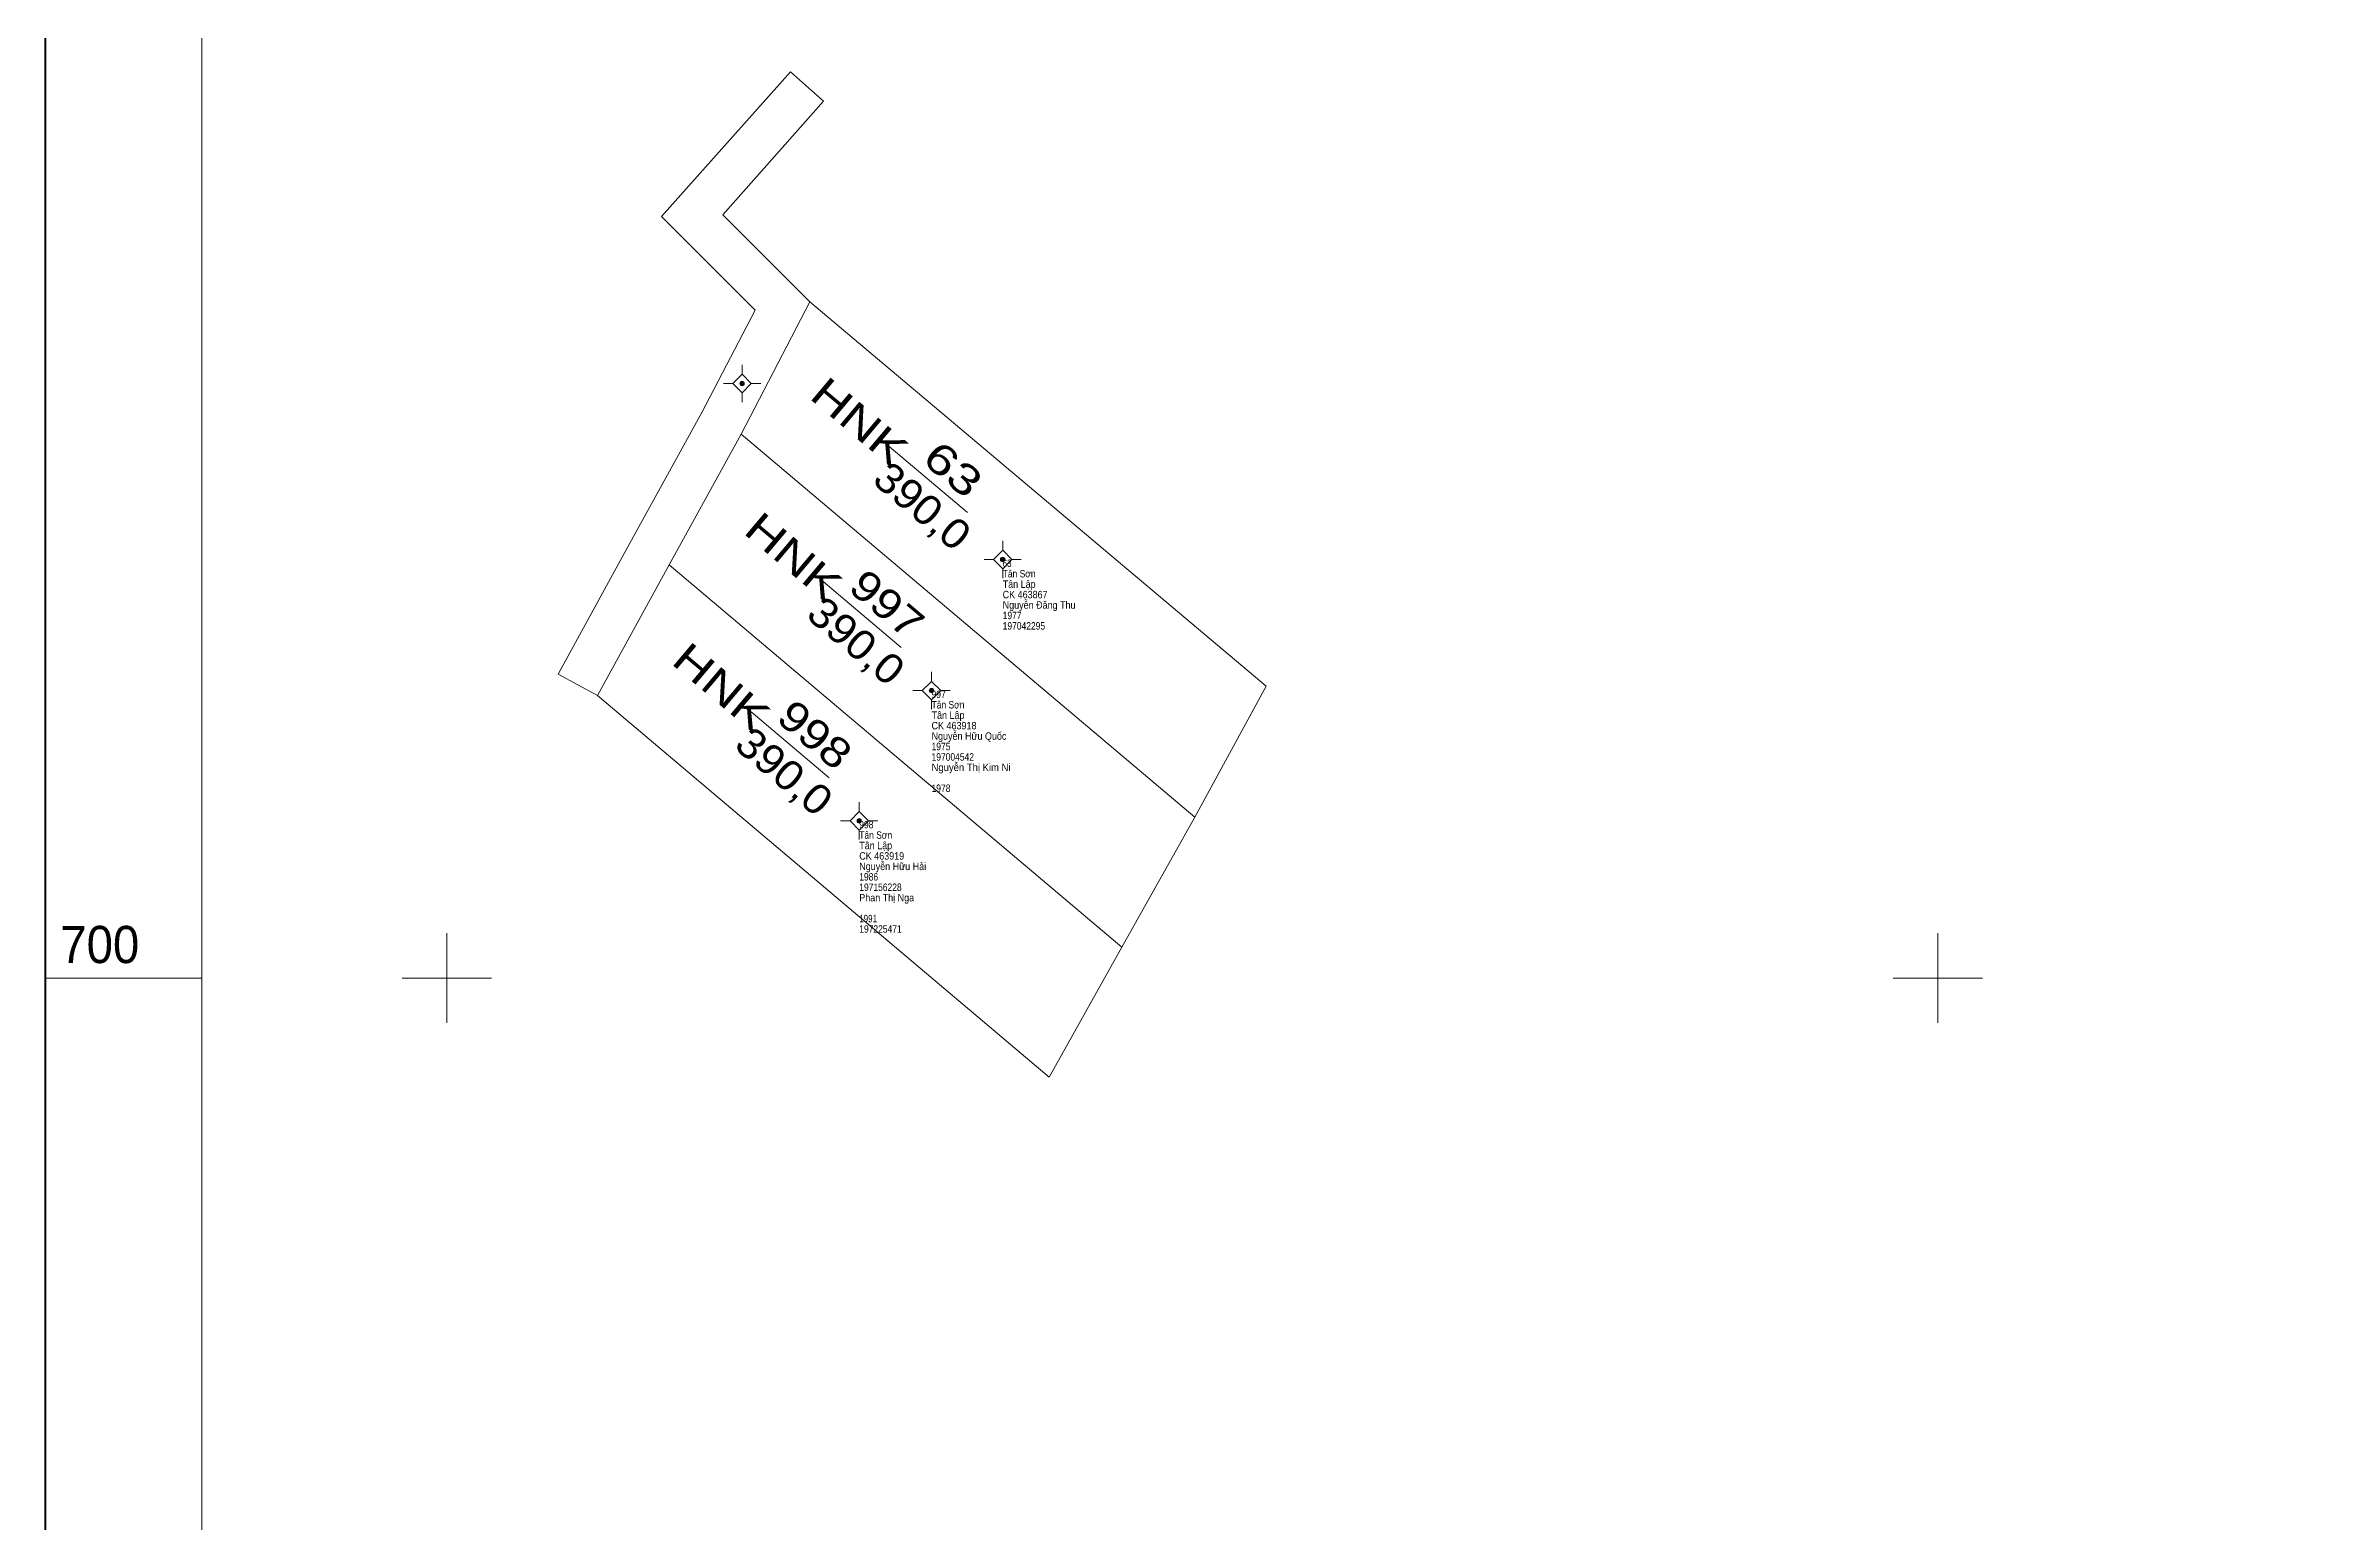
# Model space of a CAD drawing. Header units: metres. Extents: x 547873 to 548420, y 1837499 to 1838035.
# Drawn here: x 547873.1 to 548025.3, y 1837663.5 to 1837762.6 of the extents above; entities that cross this region are included whole.
import ezdxf
from ezdxf.enums import TextEntityAlignment as Align

# ---------------------------------------------------------------- set-up
doc = ezdxf.new("R2010")
doc.units = ezdxf.units.M
doc.header["$LTSCALE"] = 0.2
for name, color, linetype, lineweight in [('10', 7, 'Continuous', 13), ('11', 7, 'Continuous', 13), ('13', 7, 'Continuous', 13), ('23', 7, 'Continuous', 13), ('63', 7, 'Continuous', 13)]:
    doc.layers.add(name, color=color, linetype=linetype, lineweight=lineweight)
for name, color, linetype in [('15', 7, 'Continuous'), ('2', 7, 'Continuous'), ('4', 7, 'Continuous')]:
    doc.layers.add(name, color=color, linetype=linetype)

msp = doc.modelspace()

# ---------------------------------------------------------------- hatches: boundary and pattern name
at = {"layer": '11'}
for points in [[(547919.9498, 1837739.87, 1), (547919.6497, 1837739.87, 1)], [(547937.4298, 1837728.07, 1), (547937.1297, 1837728.07, 1)], [(547932.6597, 1837719.28, 1), (547932.3597, 1837719.28, 1)], [(547927.8098, 1837710.54, 1), (547927.5097, 1837710.54, 1)]]:
    msp.add_hatch(color=256, dxfattribs=at).paths.add_polyline_path(points)

# ---------------------------------------------------------------- linework, layer by layer
at = {"layer": '10'}
for p, q in [((547924.35, 1837745.35), (547954.95, 1837719.58)), ((547919.73, 1837736.48), (547950.17, 1837710.79)), ((547914.91, 1837727.72), (547945.28, 1837702.07)), ((547950.17, 1837710.79), (547954.95, 1837719.58)), ((547945.28, 1837702.07), (547950.17, 1837710.79))]:
    msp.add_line(p, q, dxfattribs=at)
msp.add_lwpolyline([(547910.1, 1837718.95), (547940.39, 1837693.35), (547945.28, 1837702.07)], dxfattribs=at)
at = {"layer": '11'}
for p, q in [((547919.18, 1837739.87), (547918.55, 1837739.87)), ((547919.8, 1837741.12), (547919.8, 1837740.5)), ((547921.05, 1837739.87), (547920.42, 1837739.87)), ((547919.8, 1837739.24), (547919.8, 1837738.62)), ((547937.28, 1837729.32), (547937.28, 1837728.7)), ((547936.66, 1837728.07), (547936.03, 1837728.07)), ((547938.53, 1837728.07), (547937.9, 1837728.07)), ((547937.28, 1837727.44), (547937.28, 1837726.82)), ((547932.51, 1837720.53), (547932.51, 1837719.9)), ((547931.88, 1837719.28), (547931.26, 1837719.28)), ((547932.51, 1837718.66), (547932.51, 1837718.03)), ((547933.76, 1837719.28), (547933.14, 1837719.28)), ((547927.66, 1837711.79), (547927.66, 1837711.16)), ((547927.04, 1837710.54), (547926.41, 1837710.54)), ((547927.66, 1837709.92), (547927.66, 1837709.29)), ((547928.91, 1837710.54), (547928.28, 1837710.54))]:
    msp.add_line(p, q, dxfattribs=at)
for points in [[(547919.8, 1837740.5), (547919.18, 1837739.87), (547919.8, 1837739.24), (547920.42, 1837739.87)], [(547937.28, 1837728.7), (547936.66, 1837728.07), (547937.28, 1837727.44), (547937.9, 1837728.07)], [(547932.51, 1837719.9), (547931.88, 1837719.28), (547932.51, 1837718.66), (547933.14, 1837719.28)], [(547927.66, 1837711.16), (547927.04, 1837710.54), (547927.66, 1837709.92), (547928.28, 1837710.54)]]:
    msp.add_lwpolyline(points, close=True, dxfattribs=at)
for centre in [(547919.7998, 1837739.87), (547937.2797, 1837728.07), (547932.5097, 1837719.28), (547927.6597, 1837710.54)]:
    msp.add_circle(centre, 0.15, dxfattribs=at)
at = {"layer": '13'}
for p, q in [((547929.66, 1837735.65), (547934.91, 1837731.23)), ((547925.23, 1837726.6), (547930.47, 1837722.18)), ((547920.4, 1837717.85), (547925.64, 1837713.43))]:
    msp.add_line(p, q, dxfattribs=at)
at = {"layer": '23'}
for p, q in [((547919.73, 1837736.48), (547924.35, 1837745.35)), ((547914.91, 1837727.72), (547919.73, 1837736.48)), ((547910.1, 1837718.95), (547914.91, 1837727.72))]:
    msp.add_line(p, q, dxfattribs=at)
for points in [[(547910.1, 1837718.95), (547907.47, 1837720.39), (547912.28, 1837729.16), (547917.1, 1837737.93), (547920.67, 1837744.79), (547914.39, 1837751.07), (547923.04, 1837760.79), (547925.26, 1837758.81)], [(547924.35, 1837745.35), (547918.51, 1837751.19), (547925.26, 1837758.81)]]:
    msp.add_lwpolyline(points, dxfattribs=at)
at = {"layer": '63'}
for p, q in [((547900, 1837697), (547900, 1837703)), ((548000, 1837697), (548000, 1837703)), ((547883.57, 1837700), (547873.07, 1837700)), ((547897, 1837700), (547903, 1837700)), ((547997, 1837700), (548003, 1837700))]:
    msp.add_line(p, q, dxfattribs=at)
at = {"layer": '63', "lineweight": 70}
msp.add_lwpolyline([(547873.07, 1838025.96), (548419.85, 1838025.96), (548419.85, 1837499.44), (547873.07, 1837499.44)], close=True, dxfattribs=at)
at = {"layer": '63'}
msp.add_lwpolyline([(547883.57, 1838015.46), (548409.35, 1838015.46), (548409.35, 1837509.94), (547883.57, 1837509.94)], close=True, dxfattribs=at)

# ---------------------------------------------------------------- texts
at = {"layer": '13'}
for s, rotation, width, p in [('63', 319.9, 1.35, (547933.3109, 1837733.3572)), ('997', 319.837, 1.2, (547928.875, 1837724.3103)), ('998', 319.816, 1.2, (547924.0448, 1837715.5592))]:
    msp.add_text(s, height=2, rotation=rotation, dxfattribs=dict(at, width=width)).set_placement(p, align=Align.CENTER)
at = {"layer": '15'}
for s, width, p in [('63', 0.8, (547937.28, 1837727.57)), ('Tân Sơn', 0.85, (547937.28, 1837726.87)), ('Tân Lập', 0.9, (547937.28, 1837726.17)), ('CK 463867', 0.9, (547937.28, 1837725.47)), ('1977', 0.85, (547937.28, 1837724.07)), ('Nguyễn Đăng Thu', 0.9, (547937.28, 1837724.77)), ('197042295', 0.85, (547937.28, 1837723.37)), ('Tân Sơn', 0.85, (547932.51, 1837718.08)), ('997', 0.85, (547932.51, 1837718.78)), ('Tân Lập', 0.9, (547932.51, 1837717.38)), ('CK 463918', 0.9, (547932.51, 1837716.68)), ('1975', 0.85, (547932.51, 1837715.28)), ('Nguyễn Hữu Quốc', 0.9, (547932.51, 1837715.98)), ('197004542', 0.85, (547932.51, 1837714.58)), ('Nguyễn Thị Kim Ni', 0.95, (547932.51, 1837713.88)), ('1978', 0.85, (547932.51, 1837712.48)), ('Tân Sơn', 0.85, (547927.66, 1837709.34)), ('998', 0.85, (547927.66, 1837710.04)), ('Tân Lập', 0.9, (547927.66, 1837708.64)), ('CK 463919', 0.9, (547927.66, 1837707.94)), ('Nguyễn Hữu Hải', 0.9, (547927.66, 1837707.24)), ('1986', 0.85, (547927.66, 1837706.54)), ('197156228', 0.85, (547927.66, 1837705.84)), ('Phan Thị Nga', 0.9, (547927.66, 1837705.14)), ('1991', 0.8, (547927.66, 1837703.74)), ('197225471', 0.85, (547927.66, 1837703.04))]:
    msp.add_text(s, height=0.5, dxfattribs=dict(at, width=width)).set_placement(p)
at = {"layer": '2', "width": 1.3}
for rotation, p in [(319.9, (547929.8518, 1837734.1913)), (319.837, (547925.4201, 1837725.1422)), (319.816, (547920.5795, 1837716.3892))]:
    msp.add_text('HNK', height=2, rotation=rotation, dxfattribs=at).set_placement(p, align=Align.RIGHT)
at = {"layer": '4', "width": 1.1}
for rotation, p in [(319.9, (547931.2559, 1837730.8967)), (319.837, (547926.815, 1837721.852)), (319.816, (547921.9848, 1837713.1005))]:
    msp.add_text('390,0', height=2, rotation=rotation, dxfattribs=at).set_placement(p, align=Align.CENTER)
at = {"layer": '63', "width": 0.95}
msp.add_text('700', height=2.5, dxfattribs=at).set_placement((547874.07, 1837701))

doc.saveas('drawing.dxf')
